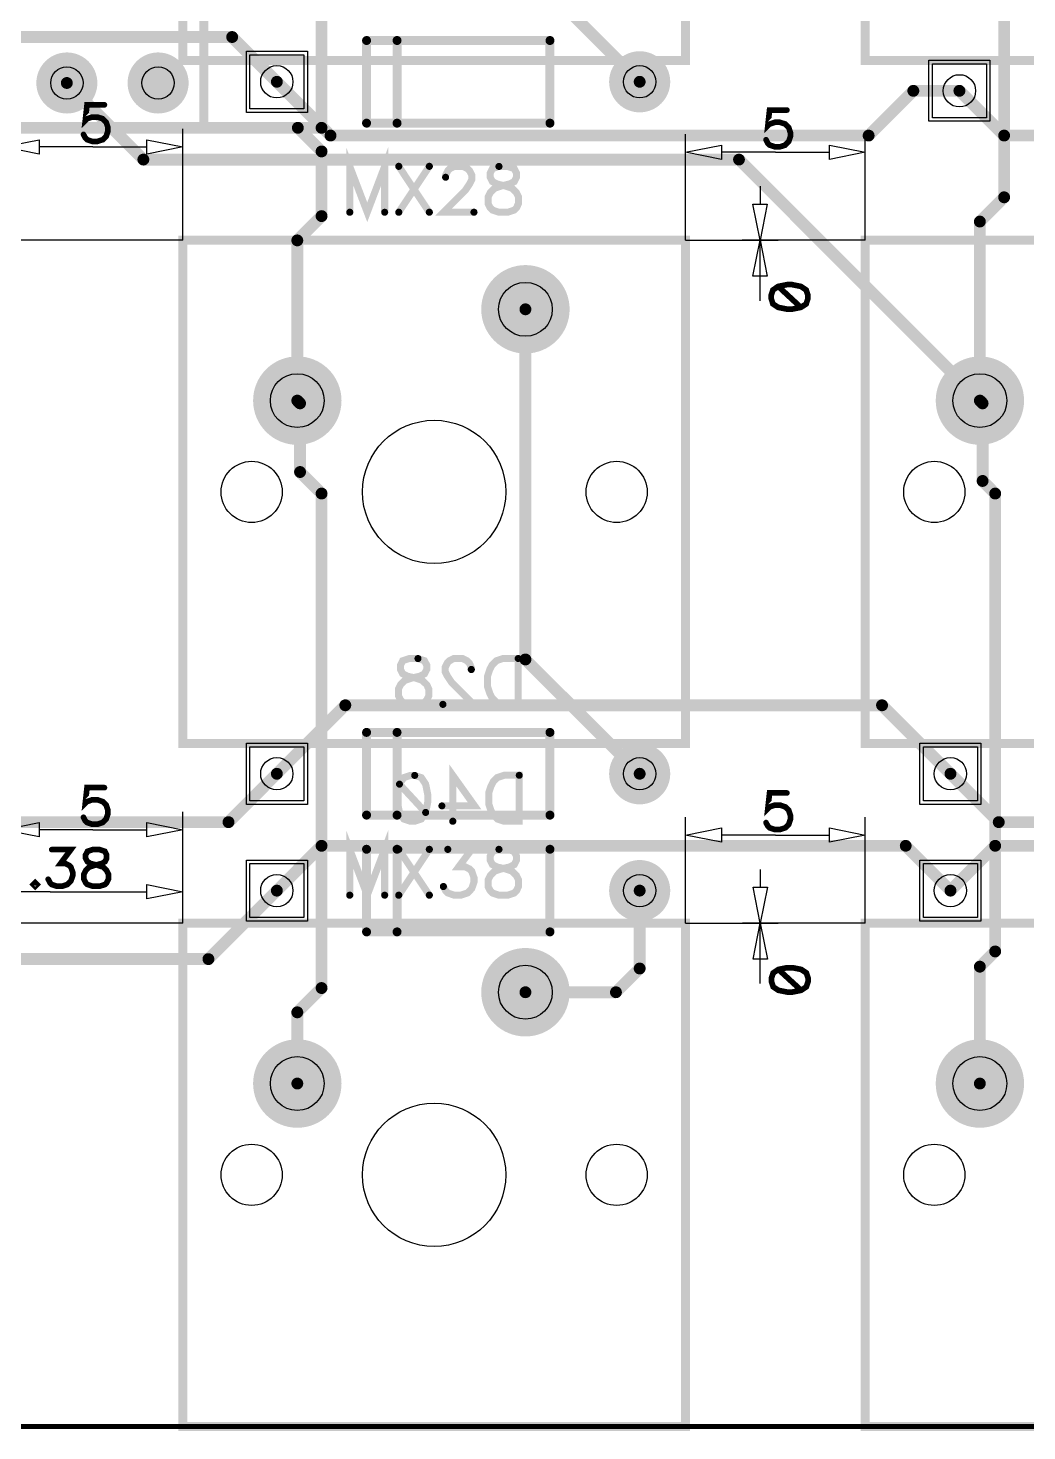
# Model space of a CAD drawing. Extents: x -0.36 to 9.09, y -0.26 to 3.18.
# Drawn here: x 5.815 to 6.909, y -0.005 to 1.532 of the extents above; entities that cross this region are included whole.
import ezdxf

# ---------------------------------------------------------------- set-up
doc = ezdxf.new("R2010")
doc.units = 0
for name, color, linetype in [('Board_Outline', 13, 'CONTINUOUS'), ('Bottom', 6, 'CONTINUOUS'), ('Bottom_Mask', 10, 'CONTINUOUS'), ('Bottom_Silk', 11, 'CONTINUOUS'), ('Drill_Bottom', 8, 'CONTINUOUS'), ('Drill_Top', 7, 'CONTINUOUS'), ('Top', 5, 'CONTINUOUS'), ('Top_Dimension', 14, 'CONTINUOUS'), ('Top_Mask', 3, 'CONTINUOUS'), ('Top_Silk', 2, 'CONTINUOUS')]:
    doc.layers.add(name, color=color, linetype=linetype)

msp = doc.modelspace()

# ---------------------------------------------------------------- linework, layer by layer
at = {"layer": 'Board_Outline', "linetype": 'CONTINUOUS', "const_width": 0.0055}
msp.add_lwpolyline([(0, 2.7953), (8.7795, 2.7953), (8.7795, 0), (0, 0), (0, 2.7953)], dxfattribs=at)
at = {"layer": 'Bottom', "linetype": 'CONTINUOUS', "const_width": 0.013}
for points in [[(6.1364, 1.7468), (6.1364, 1.4224)], [(6.8845, 1.7548), (6.8845, 1.3463)], [(6.4851, 1.4728), (6.3598, 1.598)], [(6.1105, 1.4224), (5.8063, 1.4224)], [(6.1364, 1.4224), (6.1105, 1.4224)], [(6.1364, 1.3965), (6.1105, 1.4224)], [(6.1364, 1.3257), (6.1364, 1.3965)], [(6.8845, 1.3463), (6.8579, 1.3197)], [(6.1098, 1.2991), (6.1364, 1.3257)], [(6.8579, 1.3197), (6.8579, 1.1236)], [(6.1098, 1.1236), (6.1098, 1.2991)], [(6.3598, 0.8401), (6.3598, 1.2236)], [(6.1128, 1.1206), (6.1098, 1.1236)], [(6.1098, 1.1236), (6.1098, 1.1236)], [(6.1128, 1.0454), (6.1128, 1.1206)], [(6.8579, 1.1236), (6.8609, 1.1206)], [(6.8579, 1.1236), (6.8579, 1.1236)], [(6.8609, 1.1206), (6.8609, 1.0356)], [(6.1364, 1.0218), (6.1128, 1.0454)], [(6.8609, 1.0356), (6.8746, 1.0218)], [(6.1364, 0.4802), (6.1364, 1.0218)], [(6.8746, 1.0218), (6.8746, 0.5203)], [(6.4851, 0.7149), (6.3598, 0.8401)], [(6.4851, 0.5869), (6.4851, 0.5016)], [(6.8746, 0.5203), (6.8579, 0.5036)], [(6.4851, 0.5016), (6.4591, 0.4756)], [(6.8579, 0.5036), (6.8579, 0.3756)], [(6.1098, 0.4536), (6.1364, 0.4802)], [(6.4591, 0.4756), (6.3598, 0.4756)], [(6.1098, 0.3756), (6.1098, 0.4536)]]:
    msp.add_lwpolyline(points, dxfattribs=at)
at = {"layer": 'Bottom', "linetype": 'CONTINUOUS'}
for points, const_width in [([(5.872, 1.4715, 1), (5.8425, 1.4715, 1), (5.872, 1.4715, 1)], 0.0295), ([(5.972, 1.4715, 1), (5.9425, 1.4715, 1), (5.972, 1.4715, 1)], 0.0295), ([(6.4998, 1.4728, 1), (6.4703, 1.4728, 1), (6.4998, 1.4728, 1)], 0.0295), ([(6.4818, 1.4728, 1), (6.4883, 1.4728, 1), (6.4818, 1.4728, 1)], 0.0065), ([(6.1072, 1.4224, 1), (6.1137, 1.4224, 1), (6.1072, 1.4224, 1)], 0.0065), ([(6.1072, 1.4224, 1), (6.1137, 1.4224, 1), (6.1072, 1.4224, 1)], 0.0065), ([(6.1072, 1.4224, 1), (6.1137, 1.4224, 1), (6.1072, 1.4224, 1)], 0.0065), ([(6.1332, 1.4224, 1), (6.1397, 1.4224, 1), (6.1332, 1.4224, 1)], 0.0065), ([(6.1332, 1.4224, 1), (6.1397, 1.4224, 1), (6.1332, 1.4224, 1)], 0.0065), ([(6.1332, 1.3965, 1), (6.1397, 1.3965, 1), (6.1332, 1.3965, 1)], 0.0065), ([(6.1332, 1.3965, 1), (6.1397, 1.3965, 1), (6.1332, 1.3965, 1)], 0.0065), ([(6.8812, 1.3463, 1), (6.8877, 1.3463, 1), (6.8812, 1.3463, 1)], 0.0065), ([(6.8812, 1.3463, 1), (6.8877, 1.3463, 1), (6.8812, 1.3463, 1)], 0.0065), ([(6.1332, 1.3257, 1), (6.1397, 1.3257, 1), (6.1332, 1.3257, 1)], 0.0065), ([(6.1332, 1.3257, 1), (6.1397, 1.3257, 1), (6.1332, 1.3257, 1)], 0.0065), ([(6.8546, 1.3197, 1), (6.8611, 1.3197, 1), (6.8546, 1.3197, 1)], 0.0065), ([(6.8546, 1.3197, 1), (6.8611, 1.3197, 1), (6.8546, 1.3197, 1)], 0.0065), ([(6.1066, 1.2991, 1), (6.1131, 1.2991, 1), (6.1066, 1.2991, 1)], 0.0065), ([(6.1066, 1.2991, 1), (6.1131, 1.2991, 1), (6.1066, 1.2991, 1)], 0.0065), ([(6.3821, 1.2236, 1), (6.3376, 1.2236, 1), (6.3821, 1.2236, 1)], 0.0445), ([(6.3566, 1.2236, 1), (6.3631, 1.2236, 1), (6.3566, 1.2236, 1)], 0.0065), ([(6.1321, 1.1236, 1), (6.0876, 1.1236, 1), (6.1321, 1.1236, 1)], 0.0445), ([(6.8801, 1.1236, 1), (6.8356, 1.1236, 1), (6.8801, 1.1236, 1)], 0.0445), ([(6.1066, 1.1236, 1), (6.1131, 1.1236, 1), (6.1066, 1.1236, 1)], 0.0065), ([(6.1066, 1.1236, 1), (6.1131, 1.1236, 1), (6.1066, 1.1236, 1)], 0.0065), ([(6.1066, 1.1236, 1), (6.1131, 1.1236, 1), (6.1066, 1.1236, 1)], 0.0065), ([(6.1096, 1.1206, 1), (6.1161, 1.1206, 1), (6.1096, 1.1206, 1)], 0.0065), ([(6.1096, 1.1206, 1), (6.1161, 1.1206, 1), (6.1096, 1.1206, 1)], 0.0065), ([(6.8546, 1.1236, 1), (6.8611, 1.1236, 1), (6.8546, 1.1236, 1)], 0.0065), ([(6.8546, 1.1236, 1), (6.8611, 1.1236, 1), (6.8546, 1.1236, 1)], 0.0065), ([(6.8546, 1.1236, 1), (6.8611, 1.1236, 1), (6.8546, 1.1236, 1)], 0.0065), ([(6.8576, 1.1206, 1), (6.8641, 1.1206, 1), (6.8576, 1.1206, 1)], 0.0065), ([(6.8576, 1.1206, 1), (6.8641, 1.1206, 1), (6.8576, 1.1206, 1)], 0.0065), ([(6.1096, 1.0454, 1), (6.1161, 1.0454, 1), (6.1096, 1.0454, 1)], 0.0065), ([(6.1096, 1.0454, 1), (6.1161, 1.0454, 1), (6.1096, 1.0454, 1)], 0.0065), ([(6.8576, 1.0356, 1), (6.8641, 1.0356, 1), (6.8576, 1.0356, 1)], 0.0065), ([(6.8576, 1.0356, 1), (6.8641, 1.0356, 1), (6.8576, 1.0356, 1)], 0.0065), ([(6.1332, 1.0218, 1), (6.1397, 1.0218, 1), (6.1332, 1.0218, 1)], 0.0065), ([(6.1332, 1.0218, 1), (6.1397, 1.0218, 1), (6.1332, 1.0218, 1)], 0.0065), ([(6.8714, 1.0218, 1), (6.8779, 1.0218, 1), (6.8714, 1.0218, 1)], 0.0065), ([(6.8714, 1.0218, 1), (6.8779, 1.0218, 1), (6.8714, 1.0218, 1)], 0.0065), ([(6.3566, 0.8401, 1), (6.3631, 0.8401, 1), (6.3566, 0.8401, 1)], 0.0065), ([(6.3566, 0.8401, 1), (6.3631, 0.8401, 1), (6.3566, 0.8401, 1)], 0.0065), ([(6.4998, 0.7149, 1), (6.4703, 0.7149, 1), (6.4998, 0.7149, 1)], 0.0295), ([(6.4818, 0.7149, 1), (6.4883, 0.7149, 1), (6.4818, 0.7149, 1)], 0.0065), ([(6.4998, 0.5869, 1), (6.4703, 0.5869, 1), (6.4998, 0.5869, 1)], 0.0295), ([(6.4818, 0.5869, 1), (6.4883, 0.5869, 1), (6.4818, 0.5869, 1)], 0.0065), ([(6.8714, 0.5203, 1), (6.8779, 0.5203, 1), (6.8714, 0.5203, 1)], 0.0065), ([(6.8714, 0.5203, 1), (6.8779, 0.5203, 1), (6.8714, 0.5203, 1)], 0.0065), ([(6.3821, 0.4756, 1), (6.3376, 0.4756, 1), (6.3821, 0.4756, 1)], 0.0445), ([(6.4818, 0.5016, 1), (6.4883, 0.5016, 1), (6.4818, 0.5016, 1)], 0.0065), ([(6.4818, 0.5016, 1), (6.4883, 0.5016, 1), (6.4818, 0.5016, 1)], 0.0065), ([(6.8546, 0.5036, 1), (6.8611, 0.5036, 1), (6.8546, 0.5036, 1)], 0.0065), ([(6.8546, 0.5036, 1), (6.8611, 0.5036, 1), (6.8546, 0.5036, 1)], 0.0065), ([(6.1332, 0.4802, 1), (6.1397, 0.4802, 1), (6.1332, 0.4802, 1)], 0.0065), ([(6.1332, 0.4802, 1), (6.1397, 0.4802, 1), (6.1332, 0.4802, 1)], 0.0065), ([(6.3566, 0.4756, 1), (6.3631, 0.4756, 1), (6.3566, 0.4756, 1)], 0.0065), ([(6.4558, 0.4756, 1), (6.4623, 0.4756, 1), (6.4558, 0.4756, 1)], 0.0065), ([(6.4558, 0.4756, 1), (6.4623, 0.4756, 1), (6.4558, 0.4756, 1)], 0.0065), ([(6.1066, 0.4536, 1), (6.1131, 0.4536, 1), (6.1066, 0.4536, 1)], 0.0065), ([(6.1066, 0.4536, 1), (6.1131, 0.4536, 1), (6.1066, 0.4536, 1)], 0.0065), ([(6.1321, 0.3756, 1), (6.0876, 0.3756, 1), (6.1321, 0.3756, 1)], 0.0445), ([(6.8801, 0.3756, 1), (6.8356, 0.3756, 1), (6.8801, 0.3756, 1)], 0.0445), ([(6.1066, 0.3756, 1), (6.1131, 0.3756, 1), (6.1066, 0.3756, 1)], 0.0065), ([(6.8546, 0.3756, 1), (6.8611, 0.3756, 1), (6.8546, 0.3756, 1)], 0.0065)]:
    msp.add_lwpolyline(points, format="xyb", dxfattribs=dict(at, const_width=const_width))
for points in [[(6.117, 1.4432), (6.0579, 1.4432), (6.0579, 1.5023), (6.117, 1.5023), (6.117, 1.4432)], [(6.865, 1.4334), (6.8059, 1.4334), (6.8059, 1.4925), (6.865, 1.4925), (6.865, 1.4334)], [(6.117, 0.6854), (6.0579, 0.6854), (6.0579, 0.7444), (6.117, 0.7444), (6.117, 0.6854)], [(6.8551, 0.6854), (6.7961, 0.6854), (6.7961, 0.7444), (6.8551, 0.7444), (6.8551, 0.6854)], [(6.117, 0.5574), (6.0579, 0.5574), (6.0579, 0.6165), (6.117, 0.6165), (6.117, 0.5574)], [(6.8551, 0.5574), (6.7961, 0.5574), (6.7961, 0.6165), (6.8551, 0.6165), (6.8551, 0.5574)]]:
    msp.add_lwpolyline(points, dxfattribs=at)
at = {"layer": 'Bottom_Mask', "linetype": 'CONTINUOUS'}
for points in [[(6.1209, 1.4393), (6.054, 1.4393), (6.054, 1.5062), (6.1209, 1.5062), (6.1209, 1.4393)], [(6.8689, 1.4295), (6.802, 1.4295), (6.802, 1.4964), (6.8689, 1.4964), (6.8689, 1.4295)], [(6.1209, 0.6814), (6.054, 0.6814), (6.054, 0.7484), (6.1209, 0.7484), (6.1209, 0.6814)], [(6.8591, 0.6814), (6.7922, 0.6814), (6.7922, 0.7484), (6.8591, 0.7484), (6.8591, 0.6814)], [(6.1209, 0.5535), (6.054, 0.5535), (6.054, 0.6204), (6.1209, 0.6204), (6.1209, 0.5535)], [(6.8591, 0.5535), (6.7922, 0.5535), (6.7922, 0.6204), (6.8591, 0.6204), (6.8591, 0.5535)]]:
    msp.add_lwpolyline(points, dxfattribs=at)
for points, const_width in [([(6.5018, 1.4728, 1), (6.4683, 1.4728, 1), (6.5018, 1.4728, 1)], 0.0335), ([(6.4683, 1.4728, 1), (6.5018, 1.4728, 1), (6.4683, 1.4728, 1)], 0.0335), ([(5.874, 1.4715, 1), (5.8406, 1.4715, 1), (5.874, 1.4715, 1)], 0.0335), ([(5.8406, 1.4715, 1), (5.874, 1.4715, 1), (5.8406, 1.4715, 1)], 0.0335), ([(5.974, 1.4715, 1), (5.9406, 1.4715, 1), (5.974, 1.4715, 1)], 0.0335), ([(5.9406, 1.4715, 1), (5.974, 1.4715, 1), (5.9406, 1.4715, 1)], 0.0335), ([(6.3841, 1.2236, 1), (6.3356, 1.2236, 1), (6.3841, 1.2236, 1)], 0.0484), ([(6.3356, 1.2236, 1), (6.3841, 1.2236, 1), (6.3356, 1.2236, 1)], 0.0484), ([(6.1341, 1.1236, 1), (6.0856, 1.1236, 1), (6.1341, 1.1236, 1)], 0.0484), ([(6.0856, 1.1236, 1), (6.1341, 1.1236, 1), (6.0856, 1.1236, 1)], 0.0484), ([(6.8821, 1.1236, 1), (6.8337, 1.1236, 1), (6.8821, 1.1236, 1)], 0.0484), ([(6.8337, 1.1236, 1), (6.8821, 1.1236, 1), (6.8337, 1.1236, 1)], 0.0484), ([(6.5018, 0.7149, 1), (6.4683, 0.7149, 1), (6.5018, 0.7149, 1)], 0.0335), ([(6.4683, 0.7149, 1), (6.5018, 0.7149, 1), (6.4683, 0.7149, 1)], 0.0335), ([(6.5018, 0.5869, 1), (6.4683, 0.5869, 1), (6.5018, 0.5869, 1)], 0.0335), ([(6.4683, 0.5869, 1), (6.5018, 0.5869, 1), (6.4683, 0.5869, 1)], 0.0335), ([(6.3841, 0.4756, 1), (6.3356, 0.4756, 1), (6.3841, 0.4756, 1)], 0.0484), ([(6.3356, 0.4756, 1), (6.3841, 0.4756, 1), (6.3356, 0.4756, 1)], 0.0484), ([(6.1341, 0.3756, 1), (6.0856, 0.3756, 1), (6.1341, 0.3756, 1)], 0.0484), ([(6.0856, 0.3756, 1), (6.1341, 0.3756, 1), (6.0856, 0.3756, 1)], 0.0484), ([(6.8821, 0.3756, 1), (6.8337, 0.3756, 1), (6.8821, 0.3756, 1)], 0.0484), ([(6.8337, 0.3756, 1), (6.8821, 0.3756, 1), (6.8337, 0.3756, 1)], 0.0484)]:
    msp.add_lwpolyline(points, format="xyb", dxfattribs=dict(at, const_width=const_width))
at = {"layer": 'Bottom_Silk', "linetype": 'CONTINUOUS'}
for points, const_width in [([(4.8073, 2.1214), (4.8073, 1.4213), (6.0073, 1.4213), (6.0073, 2.1214), (4.8073, 2.1214)], 0.0098), ([(6.1858, 1.518), (6.1858, 1.4275)], 0.0098), ([(6.1858, 1.518), (6.3867, 1.518)], 0.0098), ([(6.2192, 1.518), (6.2192, 1.4275)], 0.0098), ([(6.3867, 1.518), (6.3867, 1.4275)], 0.0098), ([(6.1858, 1.4275), (6.3867, 1.4275)], 0.0098), ([(6.2421, 0.8411), (6.2492, 0.8387), (6.2517, 0.8339), (6.2517, 0.8291), (6.2492, 0.8244), (6.2445, 0.8219), (6.2349, 0.8196), (6.2277, 0.8172), (6.223, 0.8124), (6.2206, 0.8076), (6.2206, 0.8004), (6.223, 0.7957), (6.2253, 0.7932), (6.2325, 0.7909), (6.2421, 0.7909), (6.2492, 0.7932), (6.2517, 0.7957), (6.254, 0.8004), (6.254, 0.8076), (6.2517, 0.8124), (6.2468, 0.8172), (6.2397, 0.8196), (6.2302, 0.8219), (6.2253, 0.8244), (6.223, 0.8291), (6.223, 0.8339), (6.2253, 0.8387), (6.2325, 0.8411), (6.2421, 0.8411)], 0.0077), ([(6.3005, 0.8291), (6.3005, 0.8315), (6.2982, 0.8363), (6.2958, 0.8387), (6.291, 0.8411), (6.2814, 0.8411), (6.2767, 0.8387), (6.2743, 0.8363), (6.2719, 0.8315), (6.2719, 0.8267), (6.2743, 0.8219), (6.279, 0.8148), (6.303, 0.7909), (6.2695, 0.7909)], 0.0077), ([(6.3519, 0.8411), (6.3519, 0.7909), (6.3352, 0.7909), (6.328, 0.7933), (6.3232, 0.7981), (6.3208, 0.8029), (6.3184, 0.81), (6.3184, 0.822), (6.3208, 0.8292), (6.3232, 0.8339), (6.328, 0.8387), (6.3352, 0.8411), (6.3519, 0.8411)], 0.0077), ([(6.1858, 0.7602), (6.1858, 0.6696)], 0.0098), ([(6.1858, 0.7602), (6.3867, 0.7602)], 0.0098), ([(6.2192, 0.7602), (6.2192, 0.6696)], 0.0098), ([(6.3867, 0.7602), (6.3867, 0.6696)], 0.0098), ([(6.2803, 0.6629), (6.2803, 0.7131), (6.3042, 0.6797), (6.2683, 0.6797)], 0.0077), ([(6.2385, 0.7131), (6.2457, 0.7107), (6.2505, 0.7035), (6.2529, 0.6916), (6.2529, 0.6844), (6.2505, 0.6725), (6.2457, 0.6653), (6.2385, 0.6629), (6.2338, 0.6629), (6.2266, 0.6653), (6.2218, 0.6725), (6.2194, 0.6844), (6.2194, 0.6916), (6.2218, 0.7035), (6.2266, 0.7107), (6.2338, 0.7131), (6.2385, 0.7131)], 0.0077), ([(6.2218, 0.7035), (6.2505, 0.6725)], 0.0077), ([(6.3531, 0.7132), (6.3531, 0.6629), (6.3364, 0.6629), (6.3292, 0.6653), (6.3244, 0.6701), (6.322, 0.6749), (6.3196, 0.682), (6.3196, 0.694), (6.322, 0.7012), (6.3244, 0.706), (6.3292, 0.7108), (6.3364, 0.7132), (6.3531, 0.7132)], 0.0077), ([(6.1858, 0.6696), (6.3867, 0.6696)], 0.0098), ([(6.1858, 0.6322), (6.1858, 0.5417)], 0.0098), ([(6.1858, 0.6322), (6.3867, 0.6322)], 0.0098), ([(6.2192, 0.6322), (6.2192, 0.5417)], 0.0098), ([(6.3867, 0.6322), (6.3867, 0.5417)], 0.0098), ([(6.1858, 0.5417), (6.3867, 0.5417)], 0.0098)]:
    msp.add_lwpolyline(points, dxfattribs=dict(at, const_width=const_width))
for points, const_width in [([(6.1833, 1.518, 1), (6.1882, 1.518, 1), (6.1833, 1.518, 1)], 0.0049), ([(6.1833, 1.518, 1), (6.1882, 1.518, 1), (6.1833, 1.518, 1)], 0.0049), ([(6.2167, 1.518, 1), (6.2216, 1.518, 1), (6.2167, 1.518, 1)], 0.0049), ([(6.3843, 1.518, 1), (6.3892, 1.518, 1), (6.3843, 1.518, 1)], 0.0049), ([(6.3843, 1.518, 1), (6.3892, 1.518, 1), (6.3843, 1.518, 1)], 0.0049), ([(6.1833, 1.4275, 1), (6.1882, 1.4275, 1), (6.1833, 1.4275, 1)], 0.0049), ([(6.1833, 1.4275, 1), (6.1882, 1.4275, 1), (6.1833, 1.4275, 1)], 0.0049), ([(6.2167, 1.4275, 1), (6.2216, 1.4275, 1), (6.2167, 1.4275, 1)], 0.0049), ([(6.3843, 1.4275, 1), (6.3892, 1.4275, 1), (6.3843, 1.4275, 1)], 0.0049), ([(6.3843, 1.4275, 1), (6.3892, 1.4275, 1), (6.3843, 1.4275, 1)], 0.0049), ([(6.2402, 0.8411, 1), (6.244, 0.8411, 1), (6.2402, 0.8411, 1)], 0.0039), ([(6.2986, 0.8291, 1), (6.3025, 0.8291, 1), (6.2986, 0.8291, 1)], 0.0039), ([(6.35, 0.8411, 1), (6.3538, 0.8411, 1), (6.35, 0.8411, 1)], 0.0039), ([(6.2675, 0.7909, 1), (6.2714, 0.7909, 1), (6.2675, 0.7909, 1)], 0.0039), ([(6.1833, 0.7602, 1), (6.1882, 0.7602, 1), (6.1833, 0.7602, 1)], 0.0049), ([(6.1833, 0.7602, 1), (6.1882, 0.7602, 1), (6.1833, 0.7602, 1)], 0.0049), ([(6.2167, 0.7602, 1), (6.2216, 0.7602, 1), (6.2167, 0.7602, 1)], 0.0049), ([(6.3843, 0.7602, 1), (6.3892, 0.7602, 1), (6.3843, 0.7602, 1)], 0.0049), ([(6.3843, 0.7602, 1), (6.3892, 0.7602, 1), (6.3843, 0.7602, 1)], 0.0049), ([(6.2199, 0.7035, 1), (6.2237, 0.7035, 1), (6.2199, 0.7035, 1)], 0.0039), ([(6.2366, 0.7131, 1), (6.2404, 0.7131, 1), (6.2366, 0.7131, 1)], 0.0039), ([(6.3512, 0.7132, 1), (6.355, 0.7132, 1), (6.3512, 0.7132, 1)], 0.0039), ([(6.2486, 0.6725, 1), (6.2524, 0.6725, 1), (6.2486, 0.6725, 1)], 0.0039), ([(6.2664, 0.6797, 1), (6.2702, 0.6797, 1), (6.2664, 0.6797, 1)], 0.0039), ([(6.1833, 0.6696, 1), (6.1882, 0.6696, 1), (6.1833, 0.6696, 1)], 0.0049), ([(6.1833, 0.6696, 1), (6.1882, 0.6696, 1), (6.1833, 0.6696, 1)], 0.0049), ([(6.2167, 0.6696, 1), (6.2216, 0.6696, 1), (6.2167, 0.6696, 1)], 0.0049), ([(6.2783, 0.6629, 1), (6.2822, 0.6629, 1), (6.2783, 0.6629, 1)], 0.0039), ([(6.3843, 0.6696, 1), (6.3892, 0.6696, 1), (6.3843, 0.6696, 1)], 0.0049), ([(6.3843, 0.6696, 1), (6.3892, 0.6696, 1), (6.3843, 0.6696, 1)], 0.0049), ([(6.1833, 0.6322, 1), (6.1882, 0.6322, 1), (6.1833, 0.6322, 1)], 0.0049), ([(6.1833, 0.6322, 1), (6.1882, 0.6322, 1), (6.1833, 0.6322, 1)], 0.0049), ([(6.2167, 0.6322, 1), (6.2216, 0.6322, 1), (6.2167, 0.6322, 1)], 0.0049), ([(6.3843, 0.6322, 1), (6.3892, 0.6322, 1), (6.3843, 0.6322, 1)], 0.0049), ([(6.3843, 0.6322, 1), (6.3892, 0.6322, 1), (6.3843, 0.6322, 1)], 0.0049), ([(6.1833, 0.5417, 1), (6.1882, 0.5417, 1), (6.1833, 0.5417, 1)], 0.0049), ([(6.1833, 0.5417, 1), (6.1882, 0.5417, 1), (6.1833, 0.5417, 1)], 0.0049), ([(6.2167, 0.5417, 1), (6.2216, 0.5417, 1), (6.2167, 0.5417, 1)], 0.0049), ([(6.3843, 0.5417, 1), (6.3892, 0.5417, 1), (6.3843, 0.5417, 1)], 0.0049), ([(6.3843, 0.5417, 1), (6.3892, 0.5417, 1), (6.3843, 0.5417, 1)], 0.0049)]:
    msp.add_lwpolyline(points, format="xyb", dxfattribs=dict(at, const_width=const_width))
at = {"layer": 'Drill_Bottom'}
for centre, radius in [((6.0874, 1.4728), 0.0177), ((6.4851, 1.4728), 0.0177), ((5.8573, 1.4715), 0.0177), ((5.9573, 1.4715), 0.0177), ((6.8355, 1.4629), 0.0177), ((6.3598, 1.2236), 0.0295), ((6.1098, 1.1236), 0.0295), ((6.8579, 1.1236), 0.0295), ((6.2598, 1.0236), 0.0785), ((6.0598, 1.0236), 0.0335), ((6.4598, 1.0236), 0.0335), ((6.8079, 1.0236), 0.0335), ((6.0874, 0.7149), 0.0177), ((6.4851, 0.7149), 0.0177), ((6.8256, 0.7149), 0.0177), ((6.0874, 0.5869), 0.0177), ((6.4851, 0.5869), 0.0177), ((6.8256, 0.5869), 0.0177), ((6.3598, 0.4756), 0.0295), ((6.1098, 0.3756), 0.0295), ((6.8579, 0.3756), 0.0295), ((6.2598, 0.2756), 0.0785), ((6.0598, 0.2756), 0.0335), ((6.4598, 0.2756), 0.0335), ((6.8079, 0.2756), 0.0335)]:
    msp.add_circle(centre, radius, dxfattribs=at)
at = {"layer": 'Drill_Top'}
for centre, radius in [((6.0874, 1.4728), 0.0177), ((6.4851, 1.4728), 0.0177), ((5.8573, 1.4715), 0.0177), ((5.9573, 1.4715), 0.0177), ((6.8355, 1.4629), 0.0177), ((6.3598, 1.2236), 0.0295), ((6.1098, 1.1236), 0.0295), ((6.8579, 1.1236), 0.0295), ((6.2598, 1.0236), 0.0785), ((6.0598, 1.0236), 0.0335), ((6.4598, 1.0236), 0.0335), ((6.8079, 1.0236), 0.0335), ((6.0874, 0.7149), 0.0177), ((6.4851, 0.7149), 0.0177), ((6.8256, 0.7149), 0.0177), ((6.0874, 0.5869), 0.0177), ((6.4851, 0.5869), 0.0177), ((6.8256, 0.5869), 0.0177), ((6.3598, 0.4756), 0.0295), ((6.1098, 0.3756), 0.0295), ((6.8579, 0.3756), 0.0295), ((6.2598, 0.2756), 0.0785), ((6.0598, 0.2756), 0.0335), ((6.4598, 0.2756), 0.0335), ((6.8079, 0.2756), 0.0335)]:
    msp.add_circle(centre, radius, dxfattribs=at)
at = {"layer": 'Top', "linetype": 'CONTINUOUS', "const_width": 0.013}
for points in [[(5.4323, 1.5218), (6.0384, 1.5218)], [(6.0384, 1.5218), (6.0874, 1.4728)], [(5.9411, 1.3876), (5.8573, 1.4715)], [(6.0874, 1.4728), (6.1463, 1.4139)], [(6.736, 1.4139), (6.785, 1.4629)], [(6.785, 1.4629), (6.8355, 1.4629)], [(6.8355, 1.4629), (6.8845, 1.4139)], [(6.1463, 1.4139), (6.736, 1.4139)], [(6.8845, 1.4139), (7.5345, 1.4139)], [(6.5939, 1.3876), (5.9411, 1.3876)], [(6.8579, 1.1236), (6.5939, 1.3876)], [(6.1624, 0.7899), (6.0874, 0.7149)], [(6.7506, 0.7899), (6.1624, 0.7899)], [(6.8256, 0.7149), (6.7506, 0.7899)], [(6.0874, 0.7149), (6.0345, 0.6619)], [(6.8786, 0.6619), (6.8256, 0.7149)], [(6.0345, 0.6619), (5.3825, 0.6619)], [(7.5207, 0.6619), (6.8786, 0.6619)], [(6.1364, 0.636), (6.0874, 0.5869)], [(6.7766, 0.636), (6.1364, 0.636)], [(6.8256, 0.5869), (6.7766, 0.636)], [(6.8746, 0.636), (6.8256, 0.5869)], [(7.5345, 0.636), (6.8746, 0.636)], [(6.0874, 0.5869), (6.0124, 0.5119)], [(6.0124, 0.5119), (5.7182, 0.5119)]]:
    msp.add_lwpolyline(points, dxfattribs=at)
at = {"layer": 'Top', "linetype": 'CONTINUOUS'}
for points, const_width in [([(6.0352, 1.5218, 1), (6.0417, 1.5218, 1), (6.0352, 1.5218, 1)], 0.0065), ([(6.0352, 1.5218, 1), (6.0417, 1.5218, 1), (6.0352, 1.5218, 1)], 0.0065), ([(5.872, 1.4715, 1), (5.8425, 1.4715, 1), (5.872, 1.4715, 1)], 0.0295), ([(5.972, 1.4715, 1), (5.9425, 1.4715, 1), (5.972, 1.4715, 1)], 0.0295), ([(6.4998, 1.4728, 1), (6.4703, 1.4728, 1), (6.4998, 1.4728, 1)], 0.0295), ([(5.854, 1.4715, 1), (5.8605, 1.4715, 1), (5.854, 1.4715, 1)], 0.0065), ([(6.0842, 1.4728, 1), (6.0907, 1.4728, 1), (6.0842, 1.4728, 1)], 0.0065), ([(6.0842, 1.4728, 1), (6.0907, 1.4728, 1), (6.0842, 1.4728, 1)], 0.0065), ([(6.7817, 1.4629, 1), (6.7882, 1.4629, 1), (6.7817, 1.4629, 1)], 0.0065), ([(6.7817, 1.4629, 1), (6.7882, 1.4629, 1), (6.7817, 1.4629, 1)], 0.0065), ([(6.8322, 1.4629, 1), (6.8387, 1.4629, 1), (6.8322, 1.4629, 1)], 0.0065), ([(6.8322, 1.4629, 1), (6.8387, 1.4629, 1), (6.8322, 1.4629, 1)], 0.0065), ([(6.143, 1.4139, 1), (6.1495, 1.4139, 1), (6.143, 1.4139, 1)], 0.0065), ([(6.143, 1.4139, 1), (6.1495, 1.4139, 1), (6.143, 1.4139, 1)], 0.0065), ([(6.7327, 1.4139, 1), (6.7392, 1.4139, 1), (6.7327, 1.4139, 1)], 0.0065), ([(6.7327, 1.4139, 1), (6.7392, 1.4139, 1), (6.7327, 1.4139, 1)], 0.0065), ([(6.8812, 1.4139, 1), (6.8877, 1.4139, 1), (6.8812, 1.4139, 1)], 0.0065), ([(6.8812, 1.4139, 1), (6.8877, 1.4139, 1), (6.8812, 1.4139, 1)], 0.0065), ([(5.9379, 1.3876, 1), (5.9444, 1.3876, 1), (5.9379, 1.3876, 1)], 0.0065), ([(5.9379, 1.3876, 1), (5.9444, 1.3876, 1), (5.9379, 1.3876, 1)], 0.0065), ([(6.5907, 1.3876, 1), (6.5971, 1.3876, 1), (6.5907, 1.3876, 1)], 0.0065), ([(6.5907, 1.3876, 1), (6.5971, 1.3876, 1), (6.5907, 1.3876, 1)], 0.0065), ([(6.3821, 1.2236, 1), (6.3376, 1.2236, 1), (6.3821, 1.2236, 1)], 0.0445), ([(6.1321, 1.1236, 1), (6.0876, 1.1236, 1), (6.1321, 1.1236, 1)], 0.0445), ([(6.8801, 1.1236, 1), (6.8356, 1.1236, 1), (6.8801, 1.1236, 1)], 0.0445), ([(6.8546, 1.1236, 1), (6.8611, 1.1236, 1), (6.8546, 1.1236, 1)], 0.0065), ([(6.1592, 0.7899, 1), (6.1657, 0.7899, 1), (6.1592, 0.7899, 1)], 0.0065), ([(6.1592, 0.7899, 1), (6.1657, 0.7899, 1), (6.1592, 0.7899, 1)], 0.0065), ([(6.7474, 0.7899, 1), (6.7539, 0.7899, 1), (6.7474, 0.7899, 1)], 0.0065), ([(6.7474, 0.7899, 1), (6.7539, 0.7899, 1), (6.7474, 0.7899, 1)], 0.0065), ([(6.4998, 0.7149, 1), (6.4703, 0.7149, 1), (6.4998, 0.7149, 1)], 0.0295), ([(6.0842, 0.7149, 1), (6.0907, 0.7149, 1), (6.0842, 0.7149, 1)], 0.0065), ([(6.0842, 0.7149, 1), (6.0907, 0.7149, 1), (6.0842, 0.7149, 1)], 0.0065), ([(6.8224, 0.7149, 1), (6.8289, 0.7149, 1), (6.8224, 0.7149, 1)], 0.0065), ([(6.8224, 0.7149, 1), (6.8289, 0.7149, 1), (6.8224, 0.7149, 1)], 0.0065), ([(6.0312, 0.6619, 1), (6.0377, 0.6619, 1), (6.0312, 0.6619, 1)], 0.0065), ([(6.0312, 0.6619, 1), (6.0377, 0.6619, 1), (6.0312, 0.6619, 1)], 0.0065), ([(6.8753, 0.6619, 1), (6.8818, 0.6619, 1), (6.8753, 0.6619, 1)], 0.0065), ([(6.8753, 0.6619, 1), (6.8818, 0.6619, 1), (6.8753, 0.6619, 1)], 0.0065), ([(6.1332, 0.636, 1), (6.1397, 0.636, 1), (6.1332, 0.636, 1)], 0.0065), ([(6.1332, 0.636, 1), (6.1397, 0.636, 1), (6.1332, 0.636, 1)], 0.0065), ([(6.7734, 0.636, 1), (6.7798, 0.636, 1), (6.7734, 0.636, 1)], 0.0065), ([(6.7734, 0.636, 1), (6.7798, 0.636, 1), (6.7734, 0.636, 1)], 0.0065), ([(6.8714, 0.636, 1), (6.8779, 0.636, 1), (6.8714, 0.636, 1)], 0.0065), ([(6.8714, 0.636, 1), (6.8779, 0.636, 1), (6.8714, 0.636, 1)], 0.0065), ([(6.4998, 0.5869, 1), (6.4703, 0.5869, 1), (6.4998, 0.5869, 1)], 0.0295), ([(6.0842, 0.5869, 1), (6.0907, 0.5869, 1), (6.0842, 0.5869, 1)], 0.0065), ([(6.0842, 0.5869, 1), (6.0907, 0.5869, 1), (6.0842, 0.5869, 1)], 0.0065), ([(6.8224, 0.5869, 1), (6.8289, 0.5869, 1), (6.8224, 0.5869, 1)], 0.0065), ([(6.8224, 0.5869, 1), (6.8289, 0.5869, 1), (6.8224, 0.5869, 1)], 0.0065), ([(6.0092, 0.5119, 1), (6.0157, 0.5119, 1), (6.0092, 0.5119, 1)], 0.0065), ([(6.0092, 0.5119, 1), (6.0157, 0.5119, 1), (6.0092, 0.5119, 1)], 0.0065), ([(6.3821, 0.4756, 1), (6.3376, 0.4756, 1), (6.3821, 0.4756, 1)], 0.0445), ([(6.1321, 0.3756, 1), (6.0876, 0.3756, 1), (6.1321, 0.3756, 1)], 0.0445), ([(6.8801, 0.3756, 1), (6.8356, 0.3756, 1), (6.8801, 0.3756, 1)], 0.0445)]:
    msp.add_lwpolyline(points, format="xyb", dxfattribs=dict(at, const_width=const_width))
for points in [[(6.117, 1.4432), (6.0579, 1.4432), (6.0579, 1.5023), (6.117, 1.5023), (6.117, 1.4432)], [(6.865, 1.4334), (6.8059, 1.4334), (6.8059, 1.4925), (6.865, 1.4925), (6.865, 1.4334)], [(6.117, 0.6854), (6.0579, 0.6854), (6.0579, 0.7444), (6.117, 0.7444), (6.117, 0.6854)], [(6.8551, 0.6854), (6.7961, 0.6854), (6.7961, 0.7444), (6.8551, 0.7444), (6.8551, 0.6854)], [(6.117, 0.5574), (6.0579, 0.5574), (6.0579, 0.6165), (6.117, 0.6165), (6.117, 0.5574)], [(6.8551, 0.5574), (6.7961, 0.5574), (6.7961, 0.6165), (6.8551, 0.6165), (6.8551, 0.5574)]]:
    msp.add_lwpolyline(points, dxfattribs=at)
at = {"layer": 'Top_Dimension', "linetype": 'CONTINUOUS', "const_width": 0.0062}
for points in [[(5.8985, 1.4476), (5.8794, 1.4476), (5.8775, 1.4304), (5.8794, 1.4323), (5.8851, 1.4342), (5.8908, 1.4342), (5.8966, 1.4323), (5.9004, 1.4285), (5.9023, 1.4228), (5.9023, 1.4189), (5.9004, 1.4132), (5.8966, 1.4094), (5.8908, 1.4075), (5.8851, 1.4075), (5.8794, 1.4094), (5.8775, 1.4113), (5.8755, 1.4151)], [(6.6465, 1.4418), (6.6274, 1.4418), (6.6255, 1.4246), (6.6274, 1.4265), (6.6331, 1.4284), (6.6388, 1.4284), (6.6446, 1.4265), (6.6484, 1.4227), (6.6503, 1.4169), (6.6503, 1.4131), (6.6484, 1.4074), (6.6446, 1.4035), (6.6388, 1.4016), (6.6331, 1.4016), (6.6274, 1.4035), (6.6255, 1.4055), (6.6235, 1.4093)], [(6.6694, 1.2391), (6.6675, 1.2448), (6.6617, 1.2487), (6.6522, 1.2506), (6.6464, 1.2506), (6.6369, 1.2487), (6.6311, 1.2448), (6.6292, 1.2391), (6.6292, 1.2353), (6.6311, 1.2295), (6.6369, 1.2257), (6.6464, 1.2238), (6.6522, 1.2238), (6.6617, 1.2257), (6.6675, 1.2295), (6.6694, 1.2353), (6.6694, 1.2391)], [(6.6617, 1.2257), (6.6369, 1.2487)], [(5.8985, 0.6997), (5.8794, 0.6997), (5.8775, 0.6825), (5.8794, 0.6844), (5.8851, 0.6864), (5.8908, 0.6864), (5.8966, 0.6844), (5.9004, 0.6806), (5.9023, 0.6749), (5.9023, 0.6711), (5.9004, 0.6653), (5.8966, 0.6615), (5.8908, 0.6596), (5.8851, 0.6596), (5.8794, 0.6615), (5.8775, 0.6634), (5.8755, 0.6672)], [(6.6465, 0.6939), (6.6274, 0.6939), (6.6255, 0.6767), (6.6274, 0.6786), (6.6331, 0.6806), (6.6388, 0.6806), (6.6446, 0.6786), (6.6484, 0.6748), (6.6503, 0.6691), (6.6503, 0.6653), (6.6484, 0.6595), (6.6446, 0.6557), (6.6388, 0.6538), (6.6331, 0.6538), (6.6274, 0.6557), (6.6255, 0.6576), (6.6235, 0.6614)], [(5.8407, 0.6318), (5.8617, 0.6318), (5.8503, 0.6165), (5.856, 0.6165), (5.8598, 0.6146), (5.8617, 0.6127), (5.8637, 0.607), (5.8637, 0.6032), (5.8617, 0.5974), (5.8579, 0.5936), (5.8522, 0.5917), (5.8464, 0.5917), (5.8407, 0.5936), (5.8388, 0.5955), (5.8369, 0.5993)], [(5.8856, 0.6318), (5.8799, 0.6299), (5.8779, 0.6261), (5.8779, 0.6223), (5.8799, 0.6185), (5.8837, 0.6165), (5.8913, 0.6146), (5.8971, 0.6127), (5.9009, 0.6089), (5.9028, 0.6051), (5.9028, 0.5993), (5.9009, 0.5955), (5.899, 0.5936), (5.8932, 0.5917), (5.8856, 0.5917), (5.8799, 0.5936), (5.8779, 0.5955), (5.876, 0.5993), (5.876, 0.6051), (5.8779, 0.6089), (5.8818, 0.6127), (5.8875, 0.6146), (5.8951, 0.6165), (5.899, 0.6185), (5.9009, 0.6223), (5.9009, 0.6261), (5.899, 0.6299), (5.8932, 0.6318), (5.8856, 0.6318)], [(5.8226, 0.5955), (5.8207, 0.5936), (5.8226, 0.5917), (5.8245, 0.5936), (5.8226, 0.5955)], [(6.6696, 0.4911), (6.6677, 0.4968), (6.662, 0.5006), (6.6524, 0.5025), (6.6467, 0.5025), (6.6371, 0.5006), (6.6314, 0.4968), (6.6295, 0.4911), (6.6295, 0.4872), (6.6314, 0.4815), (6.6371, 0.4777), (6.6467, 0.4758), (6.6524, 0.4758), (6.662, 0.4777), (6.6677, 0.4815), (6.6696, 0.4872), (6.6696, 0.4911)], [(6.662, 0.4777), (6.6371, 0.5006)]]:
    msp.add_lwpolyline(points, dxfattribs=at)
at = {"layer": 'Top_Dimension', "linetype": 'CONTINUOUS', "const_width": 0.0031}
for points in [[(5.8969, 1.4476, 1), (5.9, 1.4476, 1), (5.8969, 1.4476, 1)], [(6.645, 1.4418, 1), (6.648, 1.4418, 1), (6.645, 1.4418, 1)], [(5.874, 1.4151, 1), (5.8771, 1.4151, 1), (5.874, 1.4151, 1)], [(6.622, 1.4093, 1), (6.6251, 1.4093, 1), (6.622, 1.4093, 1)], [(6.6353, 1.2487, 1), (6.6384, 1.2487, 1), (6.6353, 1.2487, 1)], [(6.6678, 1.2391, 1), (6.6709, 1.2391, 1), (6.6678, 1.2391, 1)], [(6.6602, 1.2257, 1), (6.6633, 1.2257, 1), (6.6602, 1.2257, 1)], [(5.8969, 0.6997, 1), (5.9, 0.6997, 1), (5.8969, 0.6997, 1)], [(6.645, 0.6939, 1), (6.648, 0.6939, 1), (6.645, 0.6939, 1)], [(5.874, 0.6672, 1), (5.8771, 0.6672, 1), (5.874, 0.6672, 1)], [(6.622, 0.6614, 1), (6.6251, 0.6614, 1), (6.622, 0.6614, 1)], [(5.8392, 0.6318, 1), (5.8423, 0.6318, 1), (5.8392, 0.6318, 1)], [(5.884, 0.6318, 1), (5.8871, 0.6318, 1), (5.884, 0.6318, 1)], [(5.8353, 0.5993, 1), (5.8384, 0.5993, 1), (5.8353, 0.5993, 1)], [(5.821, 0.5955, 1), (5.8241, 0.5955, 1), (5.821, 0.5955, 1)], [(6.6356, 0.5006, 1), (6.6387, 0.5006, 1), (6.6356, 0.5006, 1)], [(6.6681, 0.4911, 1), (6.6712, 0.4911, 1), (6.6681, 0.4911, 1)], [(6.6604, 0.4777, 1), (6.6635, 0.4777, 1), (6.6604, 0.4777, 1)]]:
    msp.add_lwpolyline(points, format="xyb", dxfattribs=at)
at = {"layer": 'Top_Dimension', "linetype": 'CONTINUOUS'}
for points in [[(5.9843, 1.2992), (5.9843, 1.4211)], [(6.5354, 1.2992), (6.5354, 1.4153)], [(6.7323, 1.2992), (6.7323, 1.4153)], [(5.7874, 1.4014), (5.8268, 1.4093), (5.8268, 1.3935), (5.7874, 1.4014)], [(5.8858, 1.4014), (5.8268, 1.4014)], [(5.8858, 1.4014), (5.9449, 1.4014)], [(5.9843, 1.4014), (5.9449, 1.3935), (5.9449, 1.4093), (5.9843, 1.4014)], [(6.5354, 1.3956), (6.5748, 1.4035), (6.5748, 1.3877), (6.5354, 1.3956)], [(6.7323, 1.3956), (6.6929, 1.3877), (6.6929, 1.4035), (6.7323, 1.3956)], [(6.6339, 1.3956), (6.5748, 1.3956)], [(6.6339, 1.3956), (6.6929, 1.3956)], [(6.617, 1.3583), (6.617, 1.3386)], [(6.617, 1.2992), (6.6091, 1.3386), (6.6249, 1.3386), (6.617, 1.2992)], [(5.9843, 1.2992), (5.7498, 1.2992)], [(6.5354, 1.2992), (6.6367, 1.2992)], [(6.7323, 1.2992), (6.5973, 1.2992)], [(6.617, 1.2992), (6.6249, 1.2598), (6.6091, 1.2598), (6.617, 1.2992)], [(6.617, 1.2992), (6.617, 1.2992)], [(6.617, 1.233), (6.617, 1.2992)], [(6.617, 1.2402), (6.617, 1.2598)], [(5.7874, 0.6536), (5.8268, 0.6614), (5.8268, 0.6457), (5.7874, 0.6536)], [(5.9843, 0.6536), (5.9449, 0.6457), (5.9449, 0.6614), (5.9843, 0.6536)], [(5.9843, 0.5512), (5.9843, 0.6732)], [(6.5354, 0.5512), (6.5354, 0.6674)], [(6.7323, 0.5512), (6.7323, 0.6674)], [(5.8858, 0.6536), (5.8268, 0.6536)], [(5.8858, 0.6536), (5.9449, 0.6536)], [(6.5354, 0.6477), (6.5748, 0.6556), (6.5748, 0.6399), (6.5354, 0.6477)], [(6.6339, 0.6477), (6.5748, 0.6477)], [(6.6339, 0.6477), (6.6929, 0.6477)], [(6.7323, 0.6477), (6.6929, 0.6399), (6.6929, 0.6556), (6.7323, 0.6477)], [(5.9843, 0.5512), (5.9843, 0.6053)], [(6.6172, 0.6102), (6.6172, 0.5906)], [(5.8391, 0.5856), (5.7333, 0.5856)], [(5.8391, 0.5856), (5.9449, 0.5856)], [(5.9843, 0.5856), (5.9449, 0.5778), (5.9449, 0.5935), (5.9843, 0.5856)], [(6.6172, 0.5512), (6.6094, 0.5906), (6.6251, 0.5906), (6.6172, 0.5512)], [(5.9843, 0.5512), (5.75, 0.5512)], [(6.5354, 0.5512), (6.6369, 0.5512)], [(6.7323, 0.5512), (6.5976, 0.5512)], [(6.6172, 0.5512), (6.6251, 0.5118), (6.6094, 0.5118), (6.6172, 0.5512)], [(6.6172, 0.5512), (6.6172, 0.5512)], [(6.6172, 0.485), (6.6172, 0.5512)], [(6.6172, 0.4921), (6.6172, 0.5118)]]:
    msp.add_lwpolyline(points, dxfattribs=at)
at = {"layer": 'Top_Mask', "linetype": 'CONTINUOUS'}
for points in [[(6.1209, 1.4393), (6.054, 1.4393), (6.054, 1.5062), (6.1209, 1.5062), (6.1209, 1.4393)], [(6.8689, 1.4295), (6.802, 1.4295), (6.802, 1.4964), (6.8689, 1.4964), (6.8689, 1.4295)], [(6.1209, 0.6814), (6.054, 0.6814), (6.054, 0.7484), (6.1209, 0.7484), (6.1209, 0.6814)], [(6.8591, 0.6814), (6.7922, 0.6814), (6.7922, 0.7484), (6.8591, 0.7484), (6.8591, 0.6814)], [(6.1209, 0.5535), (6.054, 0.5535), (6.054, 0.6204), (6.1209, 0.6204), (6.1209, 0.5535)], [(6.8591, 0.5535), (6.7922, 0.5535), (6.7922, 0.6204), (6.8591, 0.6204), (6.8591, 0.5535)]]:
    msp.add_lwpolyline(points, dxfattribs=at)
for points, const_width in [([(6.5018, 1.4728, 1), (6.4683, 1.4728, 1), (6.5018, 1.4728, 1)], 0.0335), ([(6.4683, 1.4728, 1), (6.5018, 1.4728, 1), (6.4683, 1.4728, 1)], 0.0335), ([(5.874, 1.4715, 1), (5.8406, 1.4715, 1), (5.874, 1.4715, 1)], 0.0335), ([(5.8406, 1.4715, 1), (5.874, 1.4715, 1), (5.8406, 1.4715, 1)], 0.0335), ([(5.974, 1.4715, 1), (5.9406, 1.4715, 1), (5.974, 1.4715, 1)], 0.0335), ([(5.9406, 1.4715, 1), (5.974, 1.4715, 1), (5.9406, 1.4715, 1)], 0.0335), ([(6.3841, 1.2236, 1), (6.3356, 1.2236, 1), (6.3841, 1.2236, 1)], 0.0484), ([(6.3356, 1.2236, 1), (6.3841, 1.2236, 1), (6.3356, 1.2236, 1)], 0.0484), ([(6.1341, 1.1236, 1), (6.0856, 1.1236, 1), (6.1341, 1.1236, 1)], 0.0484), ([(6.0856, 1.1236, 1), (6.1341, 1.1236, 1), (6.0856, 1.1236, 1)], 0.0484), ([(6.8821, 1.1236, 1), (6.8337, 1.1236, 1), (6.8821, 1.1236, 1)], 0.0484), ([(6.8337, 1.1236, 1), (6.8821, 1.1236, 1), (6.8337, 1.1236, 1)], 0.0484), ([(6.5018, 0.7149, 1), (6.4683, 0.7149, 1), (6.5018, 0.7149, 1)], 0.0335), ([(6.4683, 0.7149, 1), (6.5018, 0.7149, 1), (6.4683, 0.7149, 1)], 0.0335), ([(6.5018, 0.5869, 1), (6.4683, 0.5869, 1), (6.5018, 0.5869, 1)], 0.0335), ([(6.4683, 0.5869, 1), (6.5018, 0.5869, 1), (6.4683, 0.5869, 1)], 0.0335), ([(6.3841, 0.4756, 1), (6.3356, 0.4756, 1), (6.3841, 0.4756, 1)], 0.0484), ([(6.3356, 0.4756, 1), (6.3841, 0.4756, 1), (6.3356, 0.4756, 1)], 0.0484), ([(6.1341, 0.3756, 1), (6.0856, 0.3756, 1), (6.1341, 0.3756, 1)], 0.0484), ([(6.0856, 0.3756, 1), (6.1341, 0.3756, 1), (6.0856, 0.3756, 1)], 0.0484), ([(6.8821, 0.3756, 1), (6.8337, 0.3756, 1), (6.8821, 0.3756, 1)], 0.0484), ([(6.8337, 0.3756, 1), (6.8821, 0.3756, 1), (6.8337, 0.3756, 1)], 0.0484)]:
    msp.add_lwpolyline(points, format="xyb", dxfattribs=dict(at, const_width=const_width))
at = {"layer": 'Top_Silk', "linetype": 'CONTINUOUS'}
for points, const_width in [([(5.9843, 2.0472), (6.5354, 2.0472), (6.5354, 1.4961), (5.9843, 1.4961), (5.9843, 2.0472)], 0.0098), ([(6.7323, 2.0472), (7.2835, 2.0472), (7.2835, 1.4961), (6.7323, 1.4961), (6.7323, 2.0472)], 0.0098), ([(6.2056, 1.3299), (6.2056, 1.3802), (6.1865, 1.3299), (6.1673, 1.3802), (6.1673, 1.3299)], 0.0077), ([(6.221, 1.3802), (6.2545, 1.3299)], 0.0077), ([(6.2545, 1.3802), (6.221, 1.3299)], 0.0077), ([(6.2724, 1.3682), (6.2724, 1.3705), (6.2748, 1.3753), (6.2772, 1.3777), (6.282, 1.3801), (6.2915, 1.3801), (6.2963, 1.3777), (6.2987, 1.3753), (6.3011, 1.3705), (6.3011, 1.3658), (6.2987, 1.361), (6.2939, 1.3538), (6.27, 1.3299), (6.3035, 1.3299)], 0.0077), ([(6.3308, 1.3801), (6.3237, 1.3777), (6.3213, 1.373), (6.3213, 1.3682), (6.3237, 1.3634), (6.3285, 1.361), (6.338, 1.3586), (6.3452, 1.3562), (6.35, 1.3514), (6.3523, 1.3467), (6.3523, 1.3395), (6.35, 1.3347), (6.3476, 1.3323), (6.3404, 1.3299), (6.3308, 1.3299), (6.3237, 1.3323), (6.3213, 1.3347), (6.3189, 1.3395), (6.3189, 1.3467), (6.3213, 1.3514), (6.3261, 1.3562), (6.3332, 1.3586), (6.3428, 1.361), (6.3476, 1.3634), (6.35, 1.3682), (6.35, 1.373), (6.3476, 1.3777), (6.3404, 1.3801), (6.3308, 1.3801)], 0.0077), ([(5.9843, 1.2992), (6.5354, 1.2992), (6.5354, 0.748), (5.9843, 0.748), (5.9843, 1.2992)], 0.0098), ([(6.7323, 1.2992), (7.2835, 1.2992), (7.2835, 0.748), (6.7323, 0.748), (6.7323, 1.2992)], 0.0098), ([(6.2056, 0.5819), (6.2056, 0.6321), (6.1865, 0.5819), (6.1673, 0.6321), (6.1673, 0.5819)], 0.0077), ([(6.221, 0.6321), (6.2545, 0.5819)], 0.0077), ([(6.2545, 0.6321), (6.221, 0.5819)], 0.0077), ([(6.2748, 0.6321), (6.301, 0.6321), (6.2867, 0.6129), (6.2939, 0.6129), (6.2987, 0.6106), (6.301, 0.6082), (6.3035, 0.601), (6.3035, 0.5963), (6.301, 0.5891), (6.2963, 0.5843), (6.2891, 0.5819), (6.2819, 0.5819), (6.2748, 0.5843), (6.2724, 0.5867), (6.27, 0.5914)], 0.0077), ([(6.3308, 0.6321), (6.3237, 0.6297), (6.3213, 0.6249), (6.3213, 0.6201), (6.3237, 0.6154), (6.3285, 0.6129), (6.338, 0.6106), (6.3452, 0.6082), (6.35, 0.6034), (6.3523, 0.5986), (6.3523, 0.5914), (6.35, 0.5867), (6.3476, 0.5843), (6.3404, 0.5819), (6.3308, 0.5819), (6.3237, 0.5843), (6.3213, 0.5867), (6.3189, 0.5914), (6.3189, 0.5986), (6.3213, 0.6034), (6.3261, 0.6082), (6.3332, 0.6106), (6.3428, 0.6129), (6.3476, 0.6154), (6.35, 0.6201), (6.35, 0.6249), (6.3476, 0.6297), (6.3404, 0.6321), (6.3308, 0.6321)], 0.0077), ([(5.9843, 0.5512), (6.5354, 0.5512), (6.5354, 0), (5.9843, 0), (5.9843, 0.5512)], 0.0098), ([(6.7323, 0.5512), (7.2835, 0.5512), (7.2835, 0), (6.7323, 0), (6.7323, 0.5512)], 0.0098)]:
    msp.add_lwpolyline(points, dxfattribs=dict(at, const_width=const_width))
at = {"layer": 'Top_Silk', "linetype": 'CONTINUOUS', "const_width": 0.0039}
for points in [[(6.2191, 1.3802, 1), (6.223, 1.3802, 1), (6.2191, 1.3802, 1)], [(6.2526, 1.3802, 1), (6.2565, 1.3802, 1), (6.2526, 1.3802, 1)], [(6.3289, 1.3801, 1), (6.3328, 1.3801, 1), (6.3289, 1.3801, 1)], [(6.2705, 1.3682, 1), (6.2743, 1.3682, 1), (6.2705, 1.3682, 1)], [(6.1654, 1.3299, 1), (6.1693, 1.3299, 1), (6.1654, 1.3299, 1)], [(6.2037, 1.3299, 1), (6.2075, 1.3299, 1), (6.2037, 1.3299, 1)], [(6.2191, 1.3299, 1), (6.223, 1.3299, 1), (6.2191, 1.3299, 1)], [(6.2526, 1.3299, 1), (6.2565, 1.3299, 1), (6.2526, 1.3299, 1)], [(6.3015, 1.3299, 1), (6.3054, 1.3299, 1), (6.3015, 1.3299, 1)], [(6.2191, 0.6321, 1), (6.223, 0.6321, 1), (6.2191, 0.6321, 1)], [(6.2526, 0.6321, 1), (6.2565, 0.6321, 1), (6.2526, 0.6321, 1)], [(6.2728, 0.6321, 1), (6.2767, 0.6321, 1), (6.2728, 0.6321, 1)], [(6.3289, 0.6321, 1), (6.3328, 0.6321, 1), (6.3289, 0.6321, 1)], [(6.1654, 0.5819, 1), (6.1693, 0.5819, 1), (6.1654, 0.5819, 1)], [(6.2037, 0.5819, 1), (6.2075, 0.5819, 1), (6.2037, 0.5819, 1)], [(6.2191, 0.5819, 1), (6.223, 0.5819, 1), (6.2191, 0.5819, 1)], [(6.2526, 0.5819, 1), (6.2565, 0.5819, 1), (6.2526, 0.5819, 1)], [(6.268, 0.5914, 1), (6.2719, 0.5914, 1), (6.268, 0.5914, 1)]]:
    msp.add_lwpolyline(points, format="xyb", dxfattribs=at)

doc.saveas('drawing.dxf')
